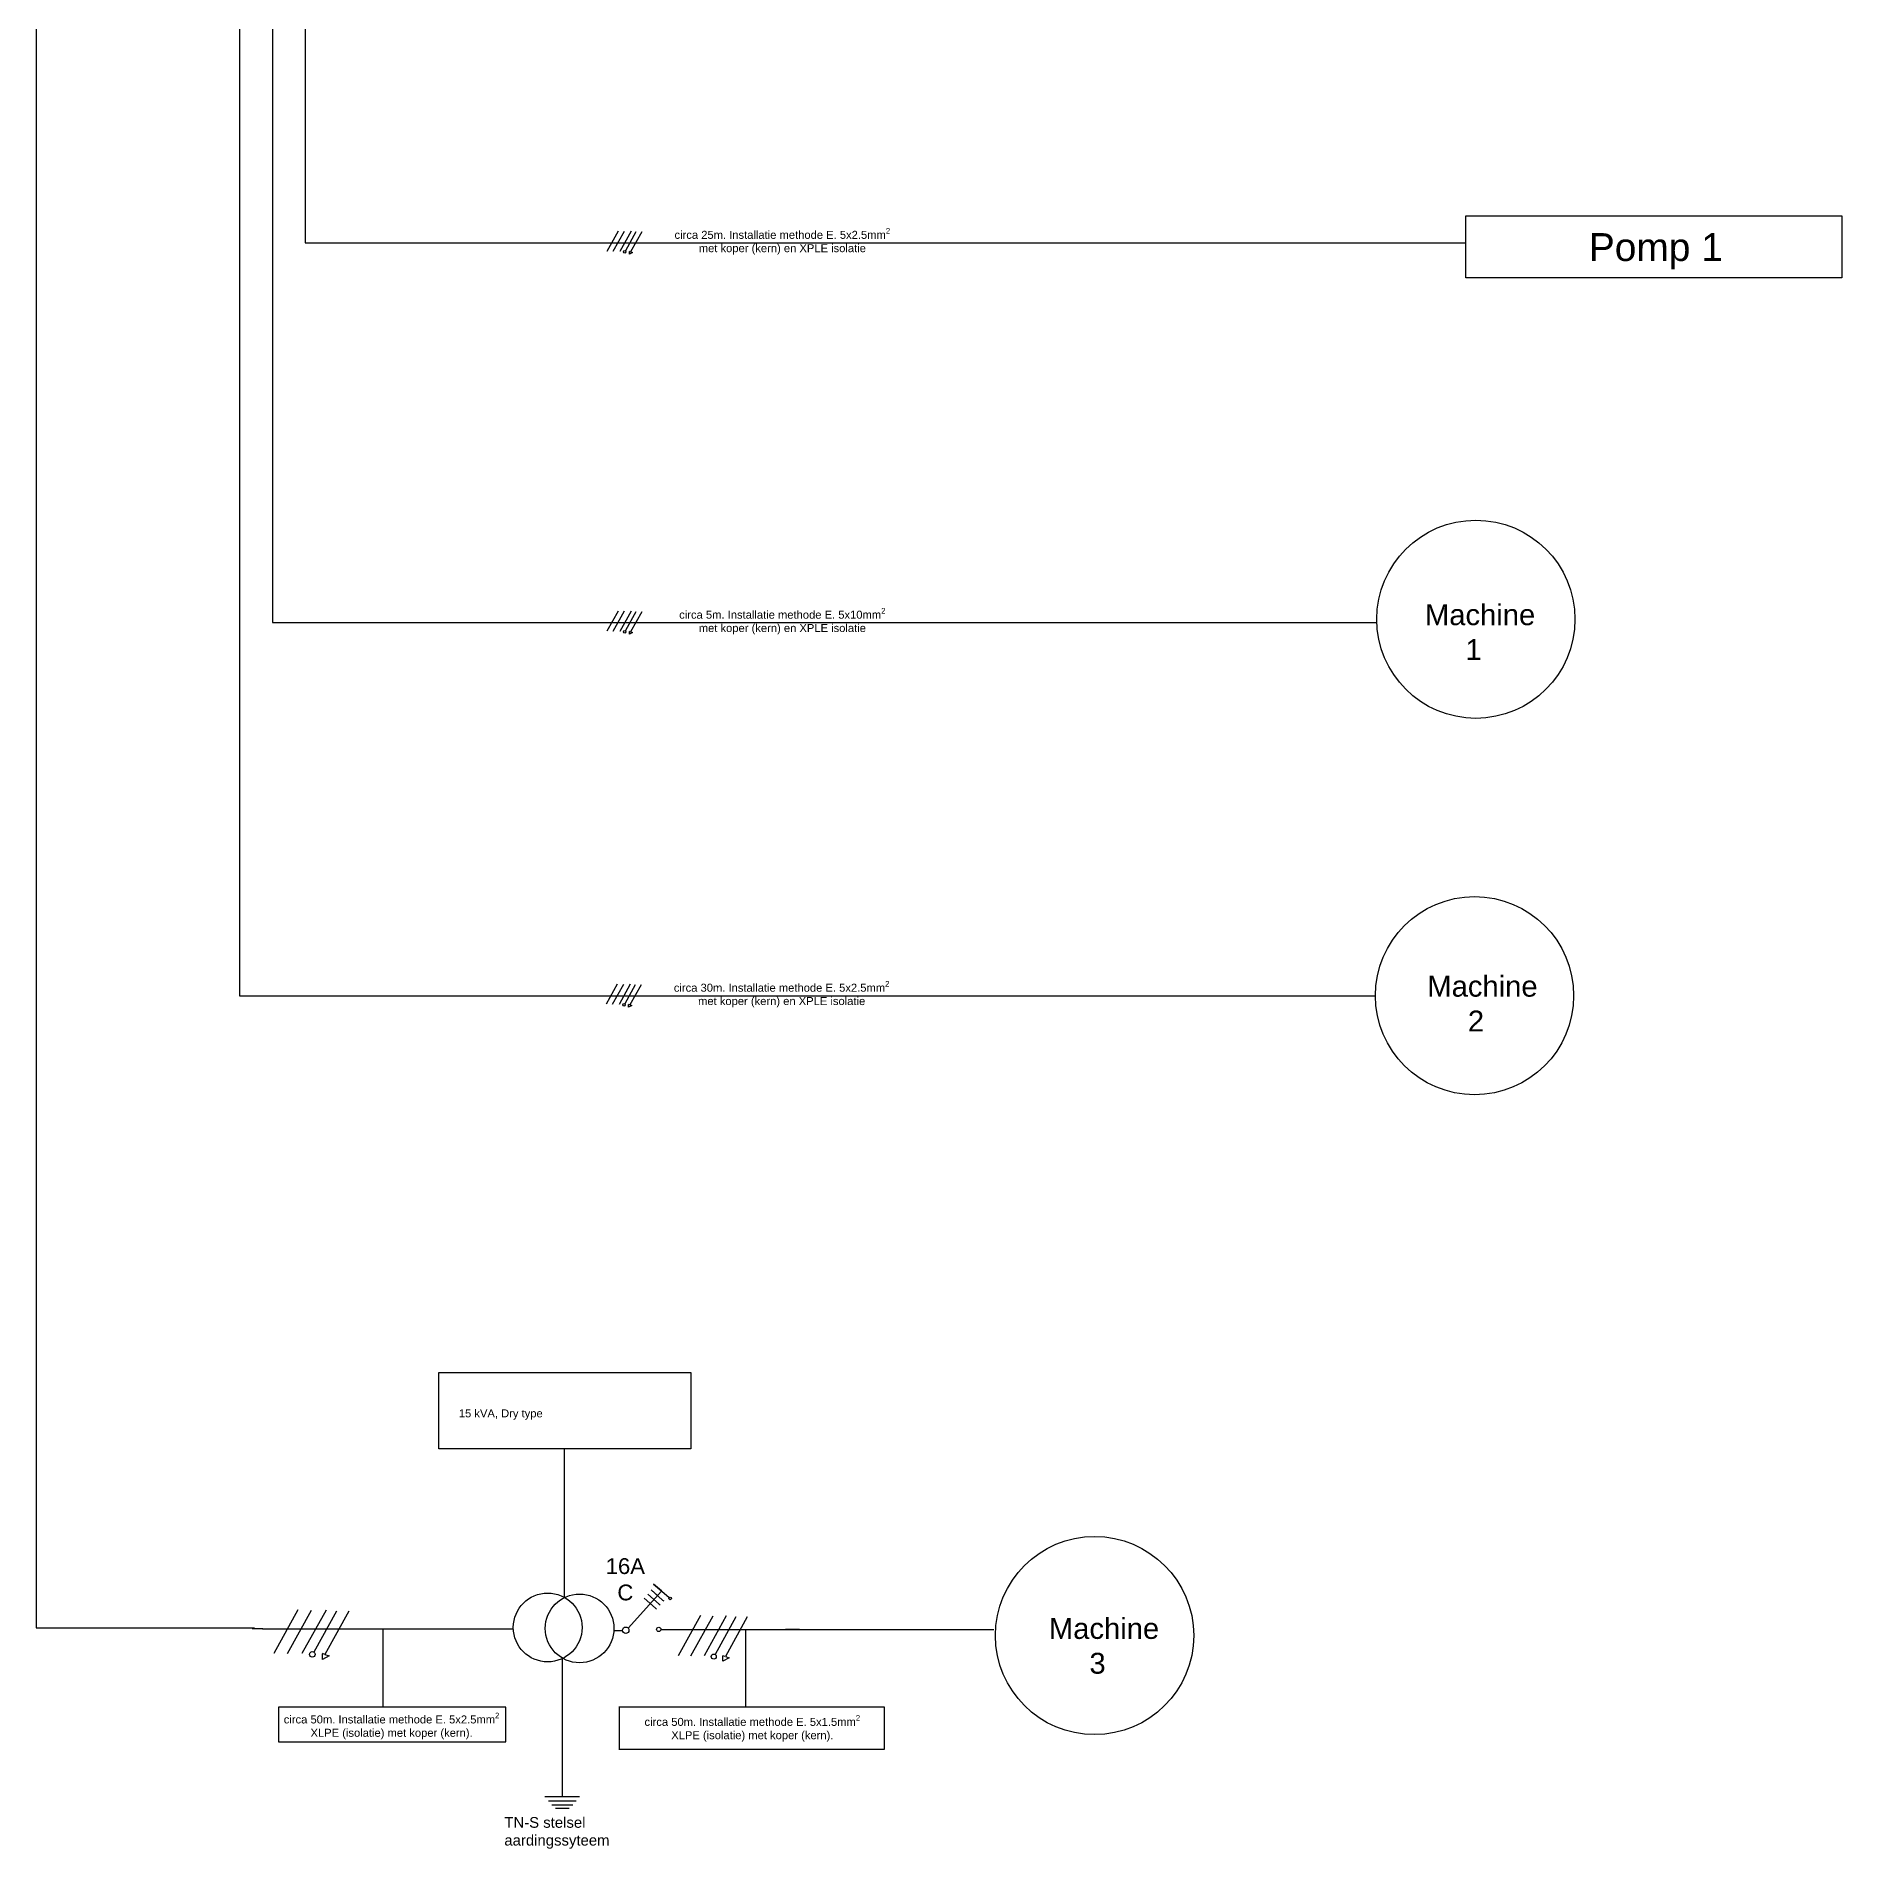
# Model space of a CAD drawing. Header units: inches. Extents: x 622 to 1689, y 364 to 1090.
# Drawn here: x 870.1 to 1129.5, y 364.4 to 624.9 of the extents above; entities that cross this region are included whole.
import ezdxf

# ---------------------------------------------------------------- set-up
doc = ezdxf.new("R2010")
doc.units = ezdxf.units.IN
doc.header["$MEASUREMENT"] = 0
doc.linetypes.add('ACAD_ISO02W100', pattern=[15, 12, -3])
for name, color, linetype in [('AARDING', 90, 'Continuous'), ('schakelkast stippel', 7, 'ACAD_ISO02W100'), ('subpaneel kasten', 7, 'Continuous')]:
    doc.layers.add(name, color=color, linetype=linetype)
doc.styles.get("Standard").update_dxf_attribs({"font": 'arial.ttf'})

msp = doc.modelspace()

# ---------------------------------------------------------------- linework, layer by layer
at = {"linetype": 'Continuous'}
for p, q in [((908.73, 835.34), (908.73, 595.22)), ((904.04, 827.99), (904.04, 540.62)), ((899.33, 820.24), (899.33, 487.01)), ((870.12, 775.83), (870.12, 396.14)), ((908.73, 595.22), (1075.51, 595.22)), ((904.04, 540.62), (1062.72, 540.62)), ((899.33, 487.01), (1062.52, 487.01)), ((946, 400.52), (946, 421.91)), ((870.12, 396.14), (901.45, 396.14)), ((979.78, 395.91), (1007.71, 395.91))]:
    msp.add_line(p, q, dxfattribs=at)
for p, q in [((953.7, 596.88), (952.09, 593.97)), ((954.59, 596.85), (952.98, 593.94)), ((955.57, 596.87), (953.97, 593.96)), ((956.28, 596.8), (954.76, 594.07)), ((957.11, 596.8), (955.51, 593.9)), ((955.51, 593.9), (955.33, 593.96)), ((955.33, 593.57), (955.33, 593.95)), ((955.78, 593.82), (955.33, 593.57)), ((955.51, 593.9), (955.78, 593.82)), ((953.7, 542.29), (952.09, 539.38)), ((954.59, 542.26), (952.98, 539.34)), ((955.57, 542.28), (953.97, 539.37)), ((956.28, 542.2), (954.76, 539.47)), ((957.11, 542.2), (955.51, 539.31)), ((955.51, 539.31), (955.33, 539.37)), ((955.33, 538.97), (955.33, 539.36)), ((955.78, 539.23), (955.33, 538.97)), ((955.51, 539.31), (955.78, 539.23)), ((953.6, 488.68), (951.99, 485.77)), ((954.49, 488.64), (952.88, 485.73)), ((955.47, 488.66), (953.87, 485.75)), ((956.17, 488.59), (954.66, 485.86)), ((957.01, 488.59), (955.41, 485.7)), ((955.4, 485.7), (955.23, 485.75)), ((955.23, 485.36), (955.23, 485.74)), ((955.67, 485.62), (955.23, 485.36)), ((955.41, 485.7), (955.67, 485.62)), ((955.15, 396.13), (959.96, 401.45)), ((959.37, 400.81), (958.48, 401.6)), ((958.48, 401.6), (960.11, 400.15)), ((959.96, 401.46), (958.78, 402.43)), ((958.78, 402.43), (960, 401.43)), ((960, 401.43), (961.06, 400.53)), ((907.71, 398.74), (904.24, 392.48)), ((909.62, 398.67), (906.16, 392.41)), ((911.75, 398.72), (908.29, 392.45)), ((913.26, 398.56), (910, 392.68)), ((915.05, 398.56), (911.6, 392.33)), ((957.46, 400.43), (959.09, 398.99)), ((957.97, 401.02), (959.6, 399.58)), ((959.09, 398.99), (959.24, 398.86)), ((959.6, 399.58), (959.75, 399.45)), ((960.11, 400.15), (960.26, 400.03)), ((901.14, 396.06), (902.67, 396.06)), ((902.64, 396.03), (938.66, 396.03)), ((965.54, 397.91), (962.36, 392.16)), ((967.3, 397.84), (964.12, 392.1)), ((969.25, 397.88), (966.07, 392.14)), ((970.64, 397.74), (967.65, 392.34)), ((972.28, 397.74), (969.12, 392.02)), ((953.11, 395.77), (954.34, 395.77)), ((959.84, 395.91), (979.78, 395.91)), ((972.02, 395.84), (972.02, 384.77)), ((911.6, 392.33), (911.23, 392.45)), ((911.23, 391.61), (911.23, 392.43)), ((912.18, 392.16), (911.23, 391.61)), ((911.6, 392.33), (912.18, 392.16)), ((969.11, 392.02), (968.77, 392.14)), ((968.77, 391.36), (968.77, 392.12)), ((969.65, 391.86), (968.77, 391.36)), ((969.12, 392.02), (969.65, 391.86)), ((919.94, 384.77), (904.94, 384.77)), ((904.94, 384.77), (904.94, 379.77)), ((937.57, 384.77), (919.94, 384.77)), ((937.57, 379.77), (937.57, 384.77)), ((972.02, 384.77), (953.82, 384.77)), ((953.86, 384.81), (953.86, 378.74)), ((991.99, 384.77), (972.02, 384.77)), ((991.99, 378.7), (991.99, 384.77)), ((904.94, 379.77), (937.57, 379.77)), ((953.82, 378.7), (991.99, 378.7))]:
    msp.add_line(p, q)
for points in [[(1075.51, 599.08), (1129.52, 599.08), (1129.52, 590.17), (1075.51, 590.17)], [(927.97, 432.86), (964.14, 432.86), (964.14, 421.91), (927.97, 421.91)]]:
    msp.add_lwpolyline(points, close=True, dxfattribs=at)
for centre, radius in [((954.66, 593.91), 0.187), ((954.66, 539.31), 0.187), ((954.56, 485.7), 0.187), ((943.6, 396.21), 4.94), ((948.18, 396.08), 4.94), ((961.2, 400.4), 0.191), ((954.81, 395.81), 0.466), ((959.55, 395.93), 0.315), ((909.78, 392.34), 0.402), ((967.45, 392.03), 0.369)]:
    msp.add_circle(centre, radius)
for centre in [(1076.95, 541.11), (1076.76, 487.01), (1022.17, 395.05)]:
    msp.add_circle(centre, 14.24, dxfattribs=at)
at = {"layer": 'AARDING'}
for p, q in [((945.7, 391.9), (945.7, 371.9)), ((943.19, 371.9), (948.19, 371.9)), ((943.7, 371.29), (947.7, 371.29)), ((944.2, 370.71), (947.2, 370.71)), ((944.7, 370.25), (946.7, 370.25))]:
    msp.add_line(p, q, dxfattribs=at)
at = {"layer": 'schakelkast stippel'}
msp.add_line((919.94, 384.77), (919.94, 396.03), dxfattribs=at)
at = {"layer": 'subpaneel kasten'}
msp.add_line((979.78, 395.91), (977.77, 395.91), dxfattribs=at)

# ---------------------------------------------------------------- texts
at = {"linetype": 'Continuous', "attachment_point": 1}
for s, width, insert, char_height in [('Pomp 1', 55.1625, (1093.18, 596.6), 4), ('Machine \\P     1', 7.9554, (1069.64, 543.26), 3), ('Machine \\P     2', 7.9554, (1069.98, 489.87), 3), ('15 kVA, Dry type', 23.2265, (930.83, 427.56), 1.15), ('Machine \\P     3', 7.9554, (1015.61, 397.57), 3)]:
    msp.add_mtext_dynamic_manual_height_columns(s, width=width, gutter_width=1, heights=[0], dxfattribs=dict(at, insert=insert, char_height=char_height))
at = {"insert": (937.37, 368.96), "char_height": 1.5324, "attachment_point": 1}
msp.add_mtext_dynamic_manual_height_columns('TN-S stelsel aardingssyteem', width=16.6363, gutter_width=1.33, heights=[0], dxfattribs=at)
at = {"layer": 'schakelkast stippel', "attachment_point": 5}
for s, width, gutter_width, heights, insert, char_height in [('\\A1;circa 25m. Installatie methode E. 5x2.5mm{\\H0.7x;\\S2^ ;}\\Pmet koper (kern) en XPLE isolatie', 46.4801, 5.71, [8.46], (977.31, 595.42), 1.15), ('\\A1;circa 5m. Installatie methode E. 5x10mm{\\H0.7x;\\S2^ ;}\\Pmet koper (kern) en XPLE isolatie', 46.4801, 5.71, [8.46], (977.31, 540.83), 1.15), ('\\A1;circa 30m. Installatie methode E. 5x2.5mm{\\H0.7x;\\S2^ ;}\\Pmet koper (kern) en XPLE isolatie', 46.4801, 5.71, [8.46], (977.21, 487.22), 1.15), ('16A\\PC', 10.4556, 11.29, [8.93], (954.75, 403.12), 2.272), ('\\A1;circa 50m. Installatie methode E. 5x2.5mm{\\H0.7x;\\S2^ ;}\\PXLPE (isolatie) met koper (kern). ', 46.4801, 5.71, [8.46], (921.17, 382.06), 1.15), ('\\A1;circa 50m. Installatie methode E. 5x1.5mm{\\H0.7x;\\S2^ ;}\\PXLPE (isolatie) met koper (kern).  ', 46.4801, 5.71, [8.46], (973, 381.71), 1.15)]:
    msp.add_mtext_dynamic_manual_height_columns(s, width=width, gutter_width=gutter_width, heights=heights, dxfattribs=dict(at, insert=insert, char_height=char_height))

doc.saveas('drawing.dxf')
